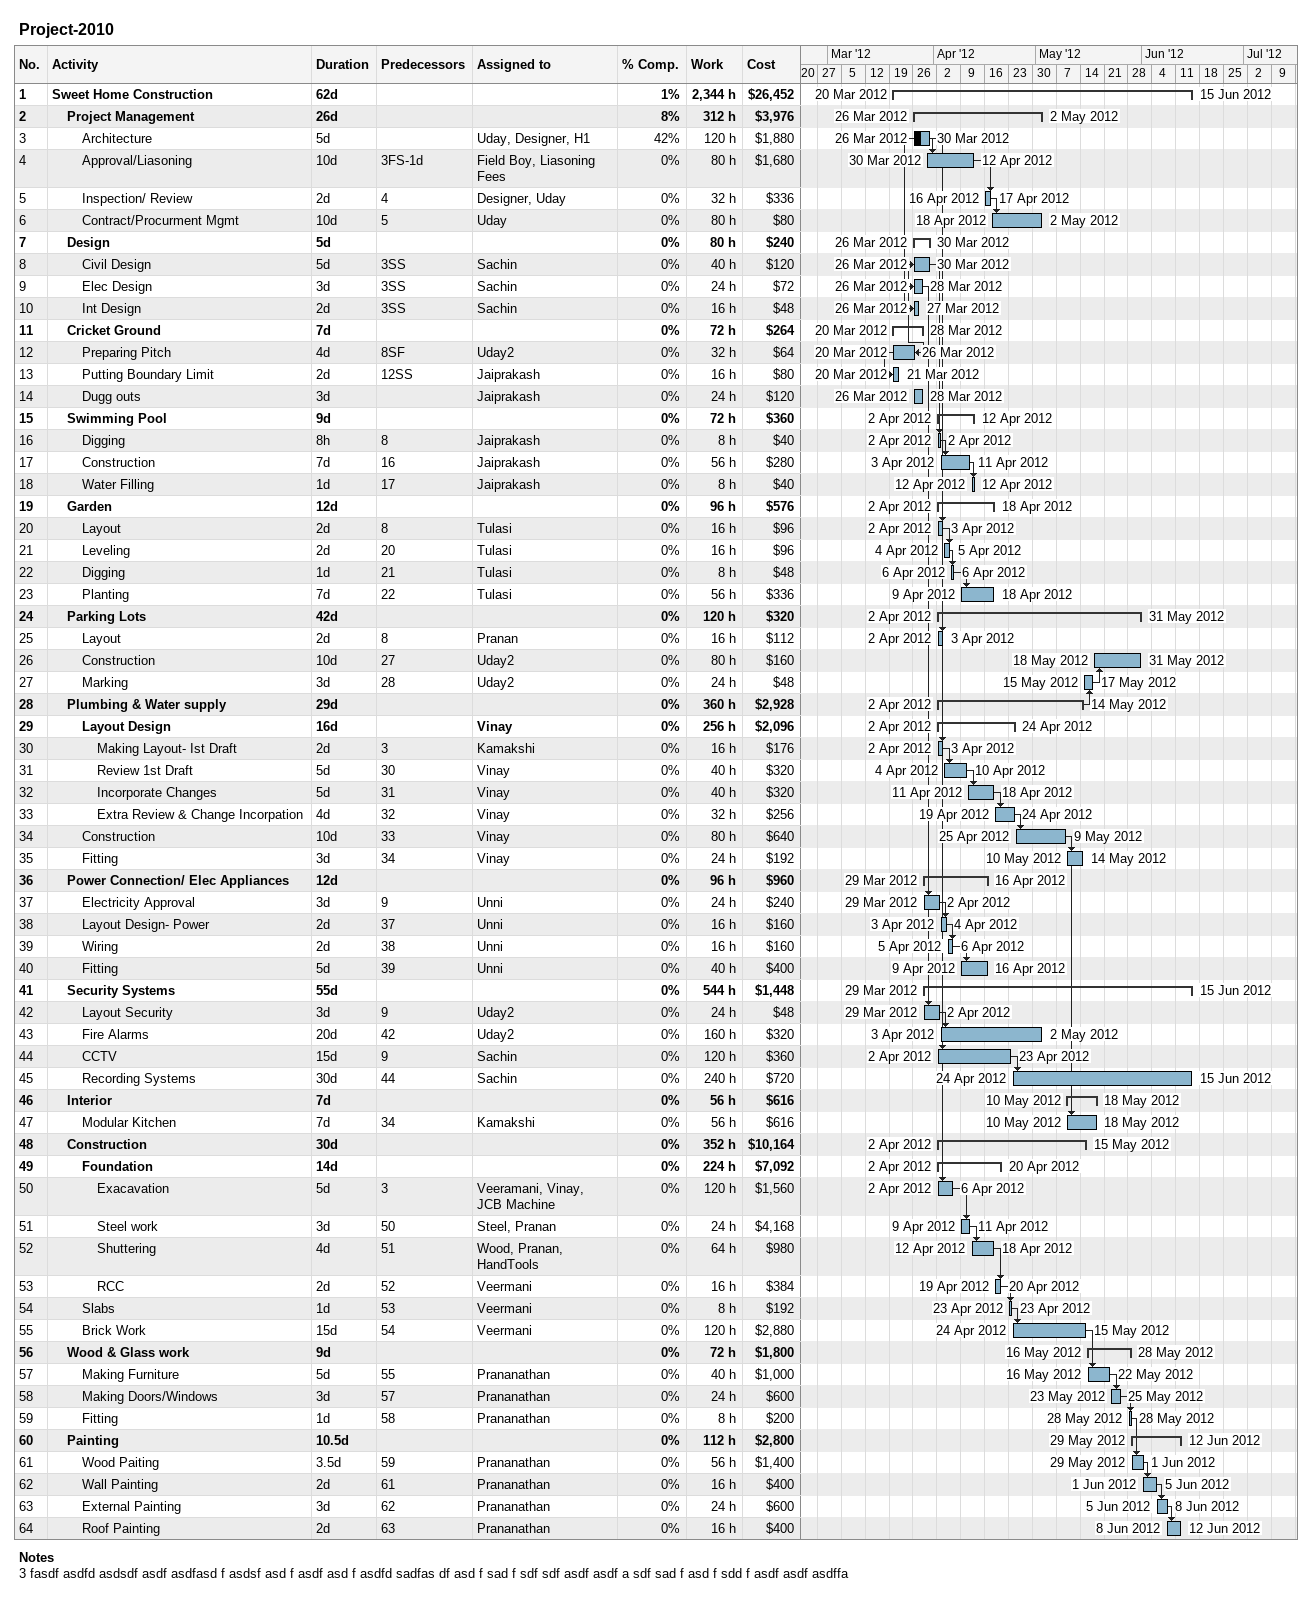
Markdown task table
Project-2010

| ID | Level | Task | Duration | Start | Finish | Predecessors | Resources | % complete | Work (h) | Cost ($) |
|---|---|---|---|---|---|---|---|---|---|---|
| 1 | 1 | **Sweet Home Construction** | 62d | 2012-03-20 | 2012-06-15 |  |  | 1 | 2344 | 26452 |
| 2 | 2 | **Project Management** | 26d | 2012-03-26 | 2012-05-02 |  |  | 8 | 312 | 3976 |
| 3 | 3 | Architecture | 5d | 2012-03-26 | 2012-03-30 |  | Uday, Designer, H1 | 42 | 120 | 1880 |
| 4 | 3 | Approval/Liasoning | 10d | 2012-03-30 | 2012-04-12 | 3FS-1d | Field Boy, Liasoning Fees | 0 | 80 | 1680 |
| 5 | 3 | Inspection/ Review | 2d | 2012-04-16 | 2012-04-17 | 4 | Designer, Uday | 0 | 32 | 336 |
| 6 | 3 | Contract/Procurment Mgmt | 10d | 2012-04-18 | 2012-05-02 | 5 | Uday | 0 | 80 | 80 |
| 7 | 2 | **Design** | 5d | 2012-03-26 | 2012-03-30 |  |  | 0 | 80 | 240 |
| 8 | 3 | Civil Design | 5d | 2012-03-26 | 2012-03-30 | 3SS | Sachin | 0 | 40 | 120 |
| 9 | 3 | Elec Design | 3d | 2012-03-26 | 2012-03-28 | 3SS | Sachin | 0 | 24 | 72 |
| 10 | 3 | Int Design | 2d | 2012-03-26 | 2012-03-27 | 3SS | Sachin | 0 | 16 | 48 |
| 11 | 2 | **Cricket Ground** | 7d | 2012-03-20 | 2012-03-28 |  |  | 0 | 72 | 264 |
| 12 | 3 | Preparing Pitch | 4d | 2012-03-20 | 2012-03-26 | 8SF | Uday2 | 0 | 32 | 64 |
| 13 | 3 | Putting Boundary Limit | 2d | 2012-03-20 | 2012-03-21 | 12SS | Jaiprakash | 0 | 16 | 80 |
| 14 | 3 | Dugg outs | 3d | 2012-03-26 | 2012-03-28 |  | Jaiprakash | 0 | 24 | 120 |
| 15 | 2 | **Swimming Pool** | 9d | 2012-04-02 | 2012-04-12 |  |  | 0 | 72 | 360 |
| 16 | 3 | Digging | 8h | 2012-04-02 | 2012-04-02 | 8 | Jaiprakash | 0 | 8 | 40 |
| 17 | 3 | Construction | 7d | 2012-04-03 | 2012-04-11 | 16 | Jaiprakash | 0 | 56 | 280 |
| 18 | 3 | Water Filling | 1d | 2012-04-12 | 2012-04-12 | 17 | Jaiprakash | 0 | 8 | 40 |
| 19 | 2 | **Garden** | 12d | 2012-04-02 | 2012-04-18 |  |  | 0 | 96 | 576 |
| 20 | 3 | Layout | 2d | 2012-04-02 | 2012-04-03 | 8 | Tulasi | 0 | 16 | 96 |
| 21 | 3 | Leveling | 2d | 2012-04-04 | 2012-04-05 | 20 | Tulasi | 0 | 16 | 96 |
| 22 | 3 | Digging | 1d | 2012-04-06 | 2012-04-06 | 21 | Tulasi | 0 | 8 | 48 |
| 23 | 3 | Planting | 7d | 2012-04-09 | 2012-04-18 | 22 | Tulasi | 0 | 56 | 336 |
| 24 | 2 | **Parking Lots** | 42d | 2012-04-02 | 2012-05-31 |  |  | 0 | 120 | 320 |
| 25 | 3 | Layout | 2d | 2012-04-02 | 2012-04-03 | 8 | Pranan | 0 | 16 | 112 |
| 26 | 3 | Construction | 10d | 2012-05-18 | 2012-05-31 | 27 | Uday2 | 0 | 80 | 160 |
| 27 | 3 | Marking | 3d | 2012-05-15 | 2012-05-17 | 28 | Uday2 | 0 | 24 | 48 |
| 28 | 2 | **Plumbing & Water supply** | 29d | 2012-04-02 | 2012-05-14 |  |  | 0 | 360 | 2928 |
| 29 | 3 | **Layout Design** | 16d | 2012-04-02 | 2012-04-24 |  | Vinay | 0 | 256 | 2096 |
| 30 | 4 | Making Layout- Ist Draft | 2d | 2012-04-02 | 2012-04-03 | 3 | Kamakshi | 0 | 16 | 176 |
| 31 | 4 | Review 1st Draft | 5d | 2012-04-04 | 2012-04-10 | 30 | Vinay | 0 | 40 | 320 |
| 32 | 4 | Incorporate Changes | 5d | 2012-04-11 | 2012-04-18 | 31 | Vinay | 0 | 40 | 320 |
| 33 | 4 | Extra Review & Change Incorpation | 4d | 2012-04-19 | 2012-04-24 | 32 | Vinay | 0 | 32 | 256 |
| 34 | 3 | Construction | 10d | 2012-04-25 | 2012-05-09 | 33 | Vinay | 0 | 80 | 640 |
| 35 | 3 | Fitting | 3d | 2012-05-10 | 2012-05-14 | 34 | Vinay | 0 | 24 | 192 |
| 36 | 2 | **Power Connection/ Elec Appliances** | 12d | 2012-03-29 | 2012-04-16 |  |  | 0 | 96 | 960 |
| 37 | 3 | Electricity Approval | 3d | 2012-03-29 | 2012-04-02 | 9 | Unni | 0 | 24 | 240 |
| 38 | 3 | Layout Design- Power | 2d | 2012-04-03 | 2012-04-04 | 37 | Unni | 0 | 16 | 160 |
| 39 | 3 | Wiring | 2d | 2012-04-05 | 2012-04-06 | 38 | Unni | 0 | 16 | 160 |
| 40 | 3 | Fitting | 5d | 2012-04-09 | 2012-04-16 | 39 | Unni | 0 | 40 | 400 |
| 41 | 2 | **Security Systems** | 55d | 2012-03-29 | 2012-06-15 |  |  | 0 | 544 | 1448 |
| 42 | 3 | Layout Security | 3d | 2012-03-29 | 2012-04-02 | 9 | Uday2 | 0 | 24 | 48 |
| 43 | 3 | Fire Alarms | 20d | 2012-04-03 | 2012-05-02 | 42 | Uday2 | 0 | 160 | 320 |
| 44 | 3 | CCTV | 15d | 2012-04-02 | 2012-04-23 | 9 | Sachin | 0 | 120 | 360 |
| 45 | 3 | Recording Systems | 30d | 2012-04-24 | 2012-06-15 | 44 | Sachin | 0 | 240 | 720 |
| 46 | 2 | **Interior** | 7d | 2012-05-10 | 2012-05-18 |  |  | 0 | 56 | 616 |
| 47 | 3 | Modular Kitchen | 7d | 2012-05-10 | 2012-05-18 | 34 | Kamakshi | 0 | 56 | 616 |
| 48 | 2 | **Construction** | 30d | 2012-04-02 | 2012-05-15 |  |  | 0 | 352 | 10164 |
| 49 | 3 | **Foundation** | 14d | 2012-04-02 | 2012-04-20 |  |  | 0 | 224 | 7092 |
| 50 | 4 | Exacavation | 5d | 2012-04-02 | 2012-04-06 | 3 | Veeramani, Vinay, JCB Machine | 0 | 120 | 1560 |
| 51 | 4 | Steel work | 3d | 2012-04-09 | 2012-04-11 | 50 | Steel, Pranan | 0 | 24 | 4168 |
| 52 | 4 | Shuttering | 4d | 2012-04-12 | 2012-04-18 | 51 | Wood, Pranan, HandTools | 0 | 64 | 980 |
| 53 | 4 | RCC | 2d | 2012-04-19 | 2012-04-20 | 52 | Veermani | 0 | 16 | 384 |
| 54 | 3 | Slabs | 1d | 2012-04-23 | 2012-04-23 | 53 | Veermani | 0 | 8 | 192 |
| 55 | 3 | Brick Work | 15d | 2012-04-24 | 2012-05-15 | 54 | Veermani | 0 | 120 | 2880 |
| 56 | 2 | **Wood & Glass work** | 9d | 2012-05-16 | 2012-05-28 |  |  | 0 | 72 | 1800 |
| 57 | 3 | Making Furniture | 5d | 2012-05-16 | 2012-05-22 | 55 | Prananathan | 0 | 40 | 1000 |
| 58 | 3 | Making Doors/Windows | 3d | 2012-05-23 | 2012-05-25 | 57 | Prananathan | 0 | 24 | 600 |
| 59 | 3 | Fitting | 1d | 2012-05-28 | 2012-05-28 | 58 | Prananathan | 0 | 8 | 200 |
| 60 | 2 | **Painting** | 10.5d | 2012-05-29 | 2012-06-12 |  |  | 0 | 112 | 2800 |
| 61 | 3 | Wood Paiting | 3.5d | 2012-05-29 | 2012-06-01 | 59 | Prananathan | 0 | 56 | 1400 |
| 62 | 3 | Wall Painting | 2d | 2012-06-01 | 2012-06-05 | 61 | Prananathan | 0 | 16 | 400 |
| 63 | 3 | External Painting | 3d | 2012-06-05 | 2012-06-08 | 62 | Prananathan | 0 | 24 | 600 |
| 64 | 3 | Roof Painting | 2d | 2012-06-08 | 2012-06-12 | 63 | Prananathan | 0 | 16 | 400 |

Notes
- 3: fasdf asdfd asdsdf asdf asdfasd f asdsf asd f asdf asd f asdfd sadfas df asd f sad f sdf sdf asdf asdf a sdf sad f asd f sdd f asdf asdf asdffa
